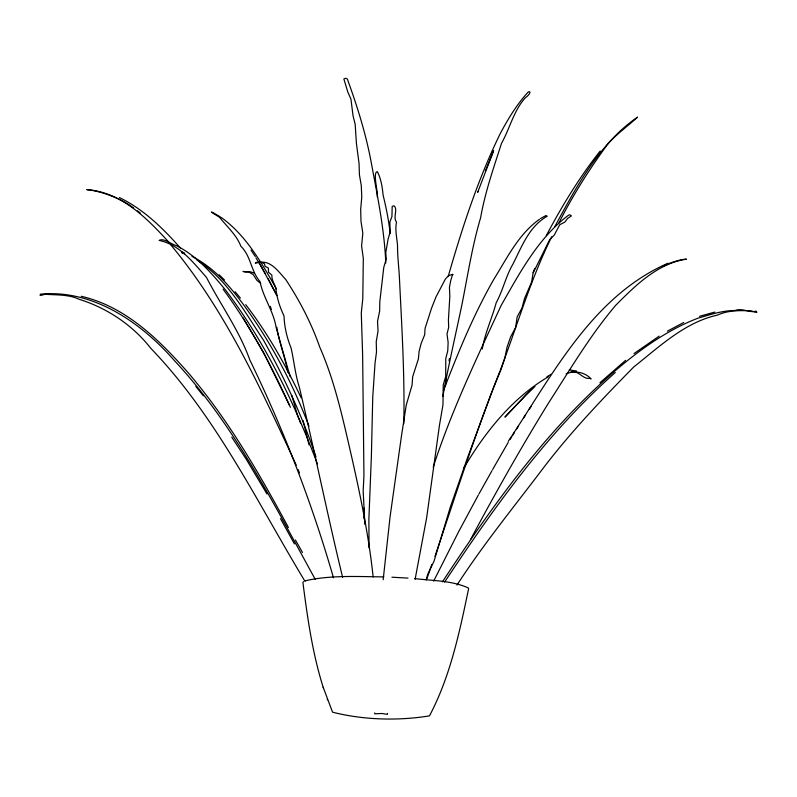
<?xml version="1.0" encoding="UTF-8"?>
<svg xmlns="http://www.w3.org/2000/svg" width="797" height="797" viewBox="0 0 797 797"><rect width="100%" height="100%" fill="white"/><g stroke="black" fill="none" stroke-linecap="round" stroke-linejoin="round"><path stroke-width="1.2" d="M364.08 518.977L364.08 516.556M364.09 514.125L364.099 508.068M403.8 423.775C404.816 374.082 401.678 324.957 399.307 275.513C398.649 265.371 397.454 255.747 397.544 245.606C396.916 237.636 394.884 230.054 396.488 222.044C392.582 217.332 398.341 209.422 393.987 205.765L392.194 206.423L391.935 216.585L389.882 221.994L390.112 232.206L388.139 238.901L385.788 252.44L386.196 259.194L383.775 267.393L379.8 301.814L379.641 311.159L377.539 321.261L378.047 331.094L376.234 341.664L376.513 351.915L375.038 363.083L372.747 397.135L371.392 455.884L368.881 519.255L369.041 547.878M387.442 713.395L387.402 714.341L381.823 713.494L374.72 713.793L374.71 712.907M377.23 196.7C378.206 192.246 372.448 172.202 377.33 171.634C380.986 178.508 382.341 187.086 383.068 194.986C386.196 207.728 388.806 220.59 390.151 233.631M364.857 524.366L363.173 491.062L363.94 475.5L362.635 355.073L361.28 313.052L362.784 298.825L363.312 258.497L361.589 245.924L362.824 233.242L360.991 221.257L360.682 209.262L361.768 197.098L361.29 185.661L359.407 174.692L359.078 163.754L356.438 143.609L355.173 124.312L353.031 115.714L350.949 99.097L347.841 92.113L343.866 78.973L345.629 78.265L347.293 78.913C357.345 106.449 366.112 134.583 371.432 163.505C377.509 196.49 384.413 229.436 385.768 263M383.178 579.728L390.082 516.705L401.459 436.059L406.221 405.165L412.049 385.17L412.687 376.682L418.375 359.019L419.112 351.298L421.234 343.178L424.671 334.82L425.07 328.344L431.546 308.23L435.979 296.972L445.364 279.07L448.442 275.752L452.566 274.317L453.114 274.606L452.497 274.706L450.644 280.933L449.448 287.358L449.827 296.484L448.412 320.135L448.681 327.348L447.017 333.953L448.133 342.421L447.765 350.73L445.782 358.59L445.692 376.443L443.242 384.921L442.963 404.896L439.436 425.439L426.644 517.771L415.098 579.359M449.09 360.981L449.339 358.61M445.374 386.306L446.32 377.957M442.843 396.468C448.342 366.102 455.296 336.155 461.632 306.058C467.6 276.539 472.013 246.612 480.621 217.74C485.084 192.246 493.642 167.828 501.522 143.311C509.931 128.337 513.736 110.474 525.472 97.593C527.475 96.726 532.575 90.798 528.441 91.794C517.303 103.67 508.267 118.554 500.456 133.169C478.08 178.767 462.36 227.304 448.322 276.011M482.295 348.996C484.974 332.947 492.018 318.312 496.182 302.81C502.997 290.247 505.916 275.981 513.109 263.797C521.826 246.462 529.258 226.308 547.22 216.236L545.806 215.459L544.64 216.395M426.206 579.947L427.78 574.169L434.046 561.168L450.175 507.53L467.381 458.136L492.646 390.022L501.223 369.011L504.82 358.182L507.081 347.014L510.638 336.872L515.619 327.477L517.173 316.847L521.945 308.13L524.536 298.486L531.619 282.018L533.093 273.082L549.711 239.638L554.274 235.045L559.763 224.714L564.834 222.094L567.663 218.368L571.459 215.887L569.666 214.732L568.311 215.349C538.035 238.283 519.594 273.102 501.114 305.52C476.676 358.411 451.192 411.401 433.189 467.201M426.963 578.562L431.844 564.445M477.941 191.589L477.682 192.346L493.632 150.673M500.277 370.256C517.283 325.704 530.394 279.627 551.703 236.789M499.868 371.332C475.66 432.123 455.934 494.499 434.943 556.396M443.411 390.819C457.976 352.772 473.498 314.915 493.722 279.498C507.022 258.198 518.488 234.159 539.529 219.255M485.323 171.076L493.443 151.171M533.014 272.674L534.837 268.31M558.757 223.19C572.595 195.763 588.943 169.751 607.095 145.024C615.692 134.494 628.464 125.737 637.56 117.129C599.523 143.141 576.42 186.797 554.662 226.836M433.658 581.123L458.614 531.748L478.339 495.057M470.907 538.862C495.465 492.954 521.049 447.515 548.416 403.202C569.895 369.858 590.099 335.427 615.812 305.201C635.558 285.376 657.425 263.588 686.436 259.155C679.951 259.344 669.729 262.861 663.024 266.228M492.626 469.533L508.167 442.465M546.294 235.603C561.975 206.034 579.379 177.283 600.201 151.022M478.907 494.03L492.028 470.609M463.426 468.716C484.566 432.841 511.973 398.161 548.256 376.822M456.98 585.068C483.679 543.833 514.812 505.806 544.451 466.554C571.668 431.097 602.452 398.799 633.725 366.989C659.278 346.795 684.792 322.277 717.469 315.104C727.791 310.302 739.496 310.412 750.595 310.82C752.019 310.621 759.362 314.446 756.044 311.079C750.724 313.49 741.658 307.453 735.133 310.501C722.341 310.471 709.978 314.715 697.823 318.242C666.342 330.376 638.616 350.511 613.272 372.458C544.869 431.815 491.898 506.633 442.435 581.84M444.577 582.129C494.24 507.022 547.429 432.512 615.254 372.548M508.237 441.339C552.182 375.626 591.862 296.484 668.035 263.219M510.01 439.516L511.853 436.567M512.521 435.521L514.513 432.363M516.506 429.214L518.498 426.066M523.599 418.046L525.512 415.038M529.278 409.23L531.161 406.321M303.527 581.641L302.91 582.497C307.483 617.775 312.444 653.241 323.183 687.263L323.383 687.891M533.103 387.501L504.929 417.13L525.741 395.113L534.976 386.525M599.942 382.789L625.575 360.364M633.984 353.589L659.139 336.165M546.951 376.702L551.155 374.271M667.398 331.163L683.657 322.516M540.515 218.547L544.261 216.455M699.537 316.309L714.76 312.085M305.052 580.834C330.765 574.956 357.584 576.639 383.785 576.898M566.149 373.833C574.707 370.306 584.739 372.01 591.115 378.934L589.521 378.256C583.404 379.91 578.114 369.649 570.811 371.95M391.955 577.217L407.994 578.104M414.619 578.572C432.462 580.834 451.75 580.395 468.297 587.947L468.586 588.834C459.58 631.991 450.435 676.035 429.732 715.377L429.364 715.875C398.211 721.006 363.113 720 332.558 712.169L323.183 687.263M569.317 369.908L576.56 371.003M184.545 253.665C180.042 253.396 180.819 250.487 184.675 253.217M81.244 296.295C125.667 306.496 159.35 339.94 188.431 373.036C228.37 419.79 259.304 473.518 288.404 527.465M253.904 273.082L250.746 271.847L244.48 271.757C240.146 270.661 246.034 272.494 248.534 271.757L253.287 274.696L256.963 280.454L260.729 283.353M119.371 197.566C143.37 209.133 162.907 228.181 180.341 247.977M191.997 256.395C219.185 270.243 237.695 295.807 254.532 320.384C276.609 353.38 294.95 389.066 308.977 426.206M133.637 208.047C120.785 198.045 100.472 191.031 86.743 189.626C121.303 192.037 147.166 218.378 169.163 242.567M197.018 260.161C227.075 279.139 244.28 311.209 263.438 340.05C284.29 377.429 302.322 416.313 316.01 456.94M137.413 210.826L140.252 212.919M219.135 274.716L224.465 279.996M235.075 291.702L240.385 298.048M195.853 386.406L203.275 395.76M245.725 304.643C267.772 333.395 285.685 365.106 301.146 397.803M223.1 289.152C250.079 325.744 271.787 365.903 290.397 407.317M170.538 244.569C225.222 310.103 260.649 388.358 296.295 465.229M231.758 437.154L246.084 458.962L266.965 493.981M251.015 250.089L255.269 256.534M255.947 257.849L258.308 261.705M259.493 263.638L265.012 273.182M243.115 317.883L264.066 353.38L289.231 404.856M276.4 288.843C262.323 264.365 248.056 238.682 225.601 220.789C221.397 216.714 199.878 205.367 219.454 217.192C226.836 226.527 236.45 234.786 240.853 246.213C251.065 256.126 250.836 271.07 260.041 281.62C263.149 297.63 273.461 310.96 276.061 327.168C280.713 343.736 285.396 360.284 290.247 376.772M304.982 581.302C256.923 501.741 215.877 415.855 150.693 348.209C132.75 325.176 107.017 307.981 79.292 299.343C69.06 294.472 57.294 295.079 46.196 294.332C45.339 293.435 38.196 297.311 40.398 294.193C92.582 289.072 140.84 322.227 174.174 360.334C233.91 424.223 273.371 503.355 315.223 579.299M259.722 263.717L276.479 294.681M295.418 540.017L302.481 552.5M280.474 518.648L294.442 543.903M268.21 278.811L276.987 295.597M317.455 463.914C294.073 402.565 265.471 342.69 225.661 290.198C211.564 273.102 196.58 255.757 176.436 245.665C171.584 244.44 163.505 237.805 159.52 240.276L159.111 240.385C179.953 244.888 193.004 262.273 206.423 277.316C220.689 305.012 239.2 330.297 249.77 359.816C283.742 429.832 311.906 502.977 333.475 577.785M298.178 469.602L299.453 472.95M300.509 423.077L297.181 414.271L291.792 395.352M342.63 577.357C327.278 514.364 314.476 450.325 299.313 387.133C295.259 374.451 294.023 361.171 291.134 348.169C286.97 337.868 284.399 327.049 284.021 315.921C280.165 307.891 277.266 299.244 276.111 290.397C275.722 284.888 271.369 280.743 271.877 275.124L268.509 272.255L268.36 268.041L265.052 266.298L264.474 263.787L260.499 261.854L255.359 263.149L256.903 262.183L258.437 262.93C270.083 258.895 278.94 272.205 285.784 279.588C299.682 300.668 311.438 323.283 319.746 347.113C334.61 380.866 342.491 417.06 350.76 452.885C360.095 493.901 368.732 535.235 373.155 577.038M270.332 306.357L271.329 309.445M327.258 699.218L327.437 699.796M303.089 420.597L309.067 444.975M287.727 372.299C285.127 357.016 279.03 342.471 276.818 327.238"/></g></svg>
